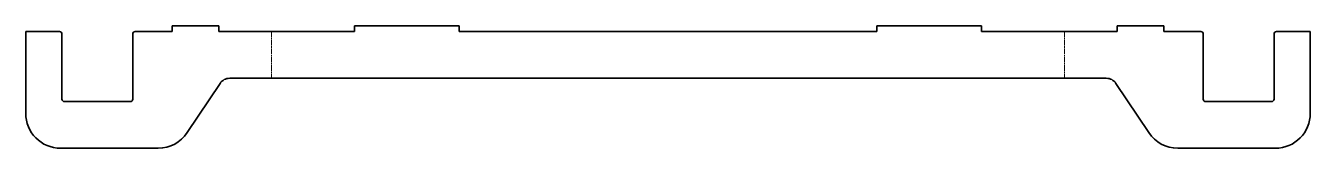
# Model space of a CAD drawing. Header units: millimetres. Extents: x 0 to 552, y 0 to 52.
import ezdxf

# ---------------------------------------------------------------- set-up
doc = ezdxf.new("R2010")
doc.units = ezdxf.units.MM
doc.linetypes.add('Chain', pattern=[13.68, 9.12, -1.14, 2.28, -1.14])
doc.layers.add('SIMUMAK Bend Centerline (ISO)', color=7, linetype='Chain', lineweight=9)
doc.layers.add('SIMUMAK Visible (ISO)', color=7, linetype='Continuous', lineweight=35)

# ---------------------------------------------------------------- blocks, each defined once
blk = doc.blocks.new('SIL-027-CACA-01_Sheet_7_SIL-027-CACA-01 (Desplegada)')
at = {"layer": 'SIMUMAK Bend Centerline (ISO)', "ltscale": 0.263158}
for p, q in [((-170.4, 23.75), (-170.4, 3.75)), ((170.4, 23.75), (170.4, 3.75))]:
    blk.add_line(p, q, dxfattribs=at)
at = {"layer": 'SIMUMAK Visible (ISO)'}
for p, q in [((-276.06, 23.75), (-261.46, 23.75)), ((-276.06, -11.25), (-276.06, 23.75)), ((-260.46, 22.75), (-260.46, -5.25)), ((-230.06, -5.25), (-230.06, 22.75)), ((-229.06, 23.75), (-213.06, 23.75)), ((-193.06, 26.25), (-213.06, 26.25)), ((-213.06, 26.25), (-213.06, 23.75)), ((-193.06, 23.75), (-193.06, 26.25)), ((-193.06, 23.75), (-134.75, 23.75)), ((-89.75, 26.25), (-134.75, 26.25)), ((-134.75, 26.25), (-134.75, 23.75)), ((-89.75, 23.75), (-89.75, 26.25)), ((-89.75, 23.75), (89.75, 23.75)), ((134.75, 26.25), (89.75, 26.25)), ((89.75, 26.25), (89.75, 23.75)), ((134.75, 23.75), (134.75, 26.25)), ((134.75, 23.75), (193.06, 23.75)), ((213.06, 26.25), (193.06, 26.25)), ((193.06, 26.25), (193.06, 23.75)), ((213.06, 23.75), (213.06, 26.25)), ((213.06, 23.75), (229.06, 23.75)), ((230.06, 22.75), (230.06, -5.25)), ((260.46, -5.25), (260.46, 22.75)), ((261.46, 23.75), (276.06, 23.75)), ((276.06, 23.75), (276.06, -11.25)), ((-192.54, 1.52), (-206.61, -19.57)), ((188.38, 3.75), (-188.38, 3.75)), ((206.61, -19.57), (192.54, 1.52)), ((-259.46, -6.25), (-231.06, -6.25)), ((231.06, -6.25), (259.46, -6.25)), ((-219.09, -26.25), (-261.06, -26.25)), ((261.06, -26.25), (219.09, -26.25))]:
    blk.add_line(p, q, dxfattribs=at)
at = {"layer": 'SIMUMAK Visible (ISO)', "extrusion": (0, 0, -1)}
for centre, radius, start, end in [((261.46, 22.75), 1, 90, 180), ((229.06, 22.75), 1, 0, 90), ((-229.06, 22.75), 1, 90, 180), ((-261.46, 22.75), 1, 360, 90), ((261.06, -11.25), 15, 270, 0), ((-261.06, -11.25), 15, 180, 270), ((219.09, -11.25), 15, 213.6901, 270), ((-219.09, -11.25), 15, 270, 326.3099)]:
    blk.add_arc(centre, radius, start, end, dxfattribs=at)
at = {"layer": 'SIMUMAK Visible (ISO)'}
for centre, radius, start, end in [((-188.38, -1.25), 5, 90, 146.3099), ((188.38, -1.25), 5, 33.6901, 90), ((-259.46, -5.25), 1, 180, 270), ((-231.06, -5.25), 1, 270, 0), ((231.06, -5.25), 1, 180, 270), ((259.46, -5.25), 1, 270, 0)]:
    blk.add_arc(centre, radius, start, end, dxfattribs=at)

msp = doc.modelspace()

# ---------------------------------------------------------------- block references
msp.add_blockref('SIL-027-CACA-01_Sheet_7_SIL-027-CACA-01 (Desplegada)', (276.06, 26.25))

doc.saveas('drawing.dxf')
